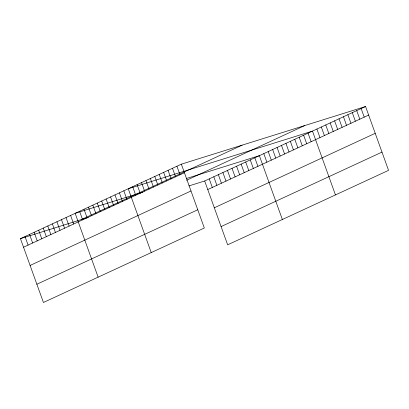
<?xml version="1.0" encoding="UTF-8"?>
<svg xmlns="http://www.w3.org/2000/svg" width="409" height="409" viewBox="0 0 409 409"><rect width="100%" height="100%" fill="white"/><g stroke="black" fill="none" stroke-linecap="round" stroke-linejoin="round"><path stroke-width="0.61" d="M181.345 164.178L204.326 228.007L43.431 302.481L20.45 238.651L181.345 164.178L365.569 106.519L388.55 170.349L227.655 244.822L204.674 180.993L365.569 106.519M81.243 219.628L242.138 145.149M23.533 247.21L184.428 172.736M186.616 180.236L304.777 125.548M30.097 265.451L190.993 190.977M207.757 189.551L368.652 115.077M36.861 284.245L197.762 209.766M214.321 207.792L375.217 133.314M221.085 226.581L381.986 152.107M142.91 192.128L75.154 213.329L98.134 277.159M186.407 178.513L259.378 155.671L282.358 219.5M20.45 238.651L88.201 217.445M188.912 185.926L204.674 180.993M361.147 108.564L364.225 117.122M356.72 110.614L359.802 119.172M352.297 112.664L355.375 121.222M347.87 114.709L350.953 123.267M343.448 116.759L346.53 125.318M339.02 118.804L342.103 127.363M334.598 120.854L337.681 129.413M330.175 122.904L333.253 131.463M325.748 124.95L328.831 133.508M321.326 127L324.403 135.558M316.898 129.045L319.981 137.603M335.457 194.924L312.476 131.095L128.252 188.753L151.233 252.583M308.049 133.145L311.131 141.703M303.626 135.19L306.704 143.748M299.199 137.24L302.282 145.798M294.777 139.285L297.859 147.843M290.349 141.335L293.432 149.893M285.927 143.385L289.01 151.944M281.499 145.43L284.582 153.988M277.077 147.48L280.16 156.039M272.655 149.525L275.732 158.084M268.227 151.575L271.31 160.134M263.805 153.626L266.883 162.184M254.817 157.782L257.9 166.34M250.262 159.893L253.34 168.452M245.702 162L248.784 170.558M241.141 164.111L244.224 172.67M236.586 166.223L239.664 174.781M232.026 168.334L235.109 176.892M227.465 170.441L230.548 178.999M222.91 172.552L225.988 181.11M218.35 174.663L221.433 183.222M213.789 176.775L216.872 185.333M209.234 178.881L212.312 187.44M176.923 166.228L180.001 174.786M172.496 168.273L175.579 176.831M168.073 170.323L171.151 178.881M163.646 172.368L166.729 180.926M159.224 174.418L162.307 182.976M154.796 176.468L157.879 185.026M150.374 178.513L153.457 187.071M145.952 180.563L149.029 189.122M141.524 182.608L144.607 191.167M137.102 184.658L140.18 193.217M132.674 186.708L135.757 195.267M123.825 190.804L126.908 199.362M119.402 192.849L122.48 201.407M114.975 194.899L118.058 203.457M110.553 196.949L113.636 205.507M106.125 198.994L109.208 207.552M101.703 201.044L104.786 209.602M97.276 203.089L100.358 211.647M92.853 205.139L95.936 213.697M88.431 207.189L91.509 215.748M84.003 209.234L87.086 217.792M79.581 211.284L82.659 219.843M70.599 215.441L73.676 223.999M66.038 217.552L69.121 226.111M61.478 219.664L64.561 228.222M56.917 221.77L60 230.328M52.362 223.881L55.44 232.44M47.802 225.993L50.885 234.551M43.242 228.104L46.324 236.663M38.686 230.211L41.764 238.769M34.126 232.322L37.209 240.881M29.566 234.434L32.648 242.992M25.01 236.545L28.088 245.103"/></g></svg>
